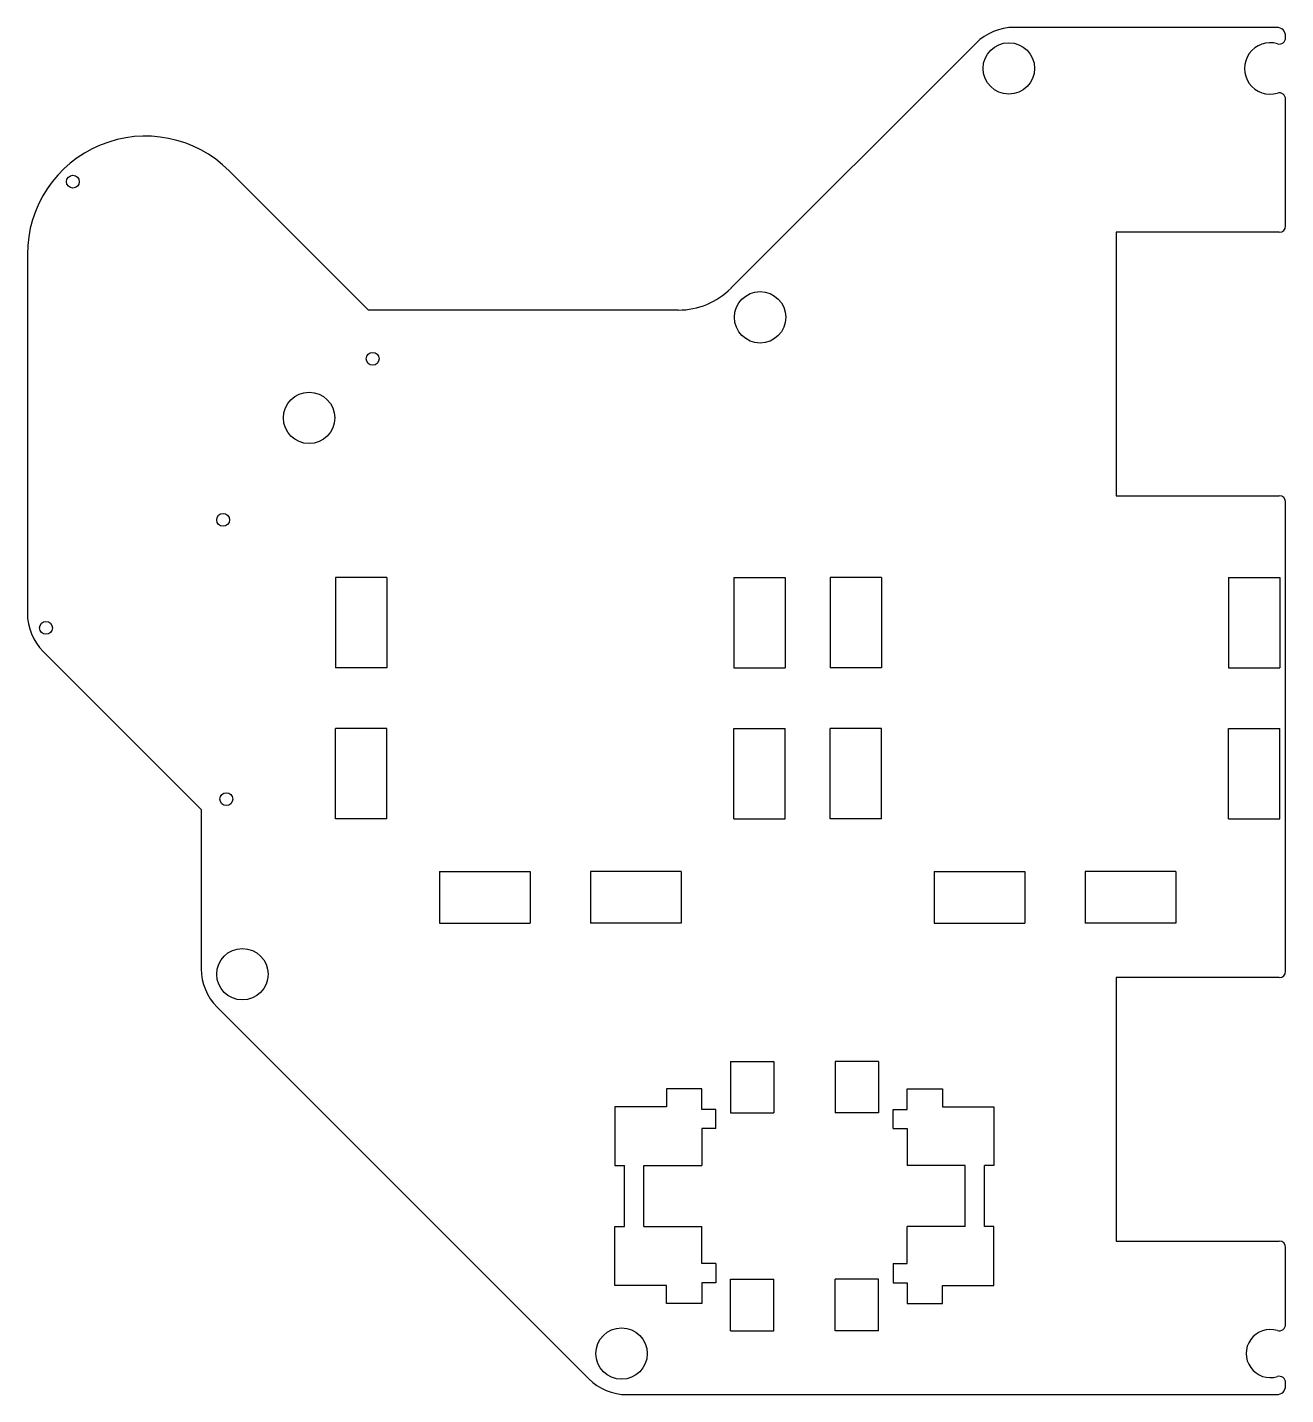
# Model space of a CAD drawing. Extents: x -198 to -3, y -108 to 104.
import ezdxf

# ---------------------------------------------------------------- set-up
doc = ezdxf.new("R2010")
doc.units = 0
doc.layers.add('MODELSKETCH_VISIBLE', color=7, linetype='CONTINUOUS')

msp = doc.modelspace()

# ---------------------------------------------------------------- linework, layer by layer
at = {"layer": 'MODELSKETCH_VISIBLE'}
for p, q in [((-4, 104.4), (-44.86, 104.4)), ((-2.6, 102.8), (-2.6, 103)), ((-50.8, 101.94), (-88.94, 63.8)), ((-2.6, 73.5), (-2.6, 93.2)), ((-145.38, 60.4), (-167.06, 82.08)), ((-29, 72.5), (-29, 31.5)), ((-3.6, 72.5), (-29, 72.5)), ((-198.47, 69.07), (-198.47, 13.21)), ((-97.14, 60.4), (-145.38, 60.4)), ((-29, 31.5), (-3.6, 31.5)), ((-2.6, -42.5), (-2.6, 30.5)), ((-150.5, 18.8), (-150.5, 4.7)), ((-142.5, 18.8), (-150.5, 18.8)), ((-142.5, 18.8), (-142.5, 4.7)), ((-88.5, 18.8), (-88.5, 4.7)), ((-88.5, 18.8), (-80.5, 18.8)), ((-80.5, 18.8), (-80.5, 4.7)), ((-65.5, 18.8), (-73.5, 18.8)), ((-73.5, 18.8), (-73.5, 4.7)), ((-65.5, 18.8), (-65.5, 4.7)), ((-11.5, 18.8), (-11.5, 4.7)), ((-11.5, 18.8), (-3.5, 18.8)), ((-3.5, 18.8), (-3.5, 4.7)), ((-196.01, 7.27), (-171.4, -17.34)), ((-142.5, 4.7), (-150.5, 4.7)), ((-88.5, 4.7), (-80.5, 4.7)), ((-65.5, 4.7), (-73.5, 4.7)), ((-11.5, 4.7), (-3.5, 4.7)), ((-142.5, -4.7), (-150.5, -4.7)), ((-150.5, -18.8), (-150.5, -4.7)), ((-142.5, -18.8), (-142.5, -4.7)), ((-88.5, -18.8), (-88.5, -4.7)), ((-88.5, -4.7), (-80.5, -4.7)), ((-80.5, -18.8), (-80.5, -4.7)), ((-65.5, -4.7), (-73.5, -4.7)), ((-73.5, -18.8), (-73.5, -4.7)), ((-65.5, -18.8), (-65.5, -4.7)), ((-11.5, -4.7), (-3.5, -4.7)), ((-11.5, -18.8), (-11.5, -4.7)), ((-3.5, -18.8), (-3.5, -4.7)), ((-171.4, -17.34), (-171.4, -42.14)), ((-142.5, -18.8), (-150.5, -18.8)), ((-88.5, -18.8), (-80.5, -18.8)), ((-65.5, -18.8), (-73.5, -18.8)), ((-11.5, -18.8), (-3.5, -18.8)), ((-134.3, -27), (-120.2, -27)), ((-134.3, -27), (-134.3, -35)), ((-120.2, -27), (-120.2, -35)), ((-96.7, -27), (-110.8, -27)), ((-110.8, -27), (-110.8, -35)), ((-96.7, -27), (-96.7, -35)), ((-57.3, -27), (-43.2, -27)), ((-57.3, -27), (-57.3, -35)), ((-43.2, -27), (-43.2, -35)), ((-19.7, -27), (-33.8, -27)), ((-33.8, -27), (-33.8, -35)), ((-19.7, -27), (-19.7, -35)), ((-134.3, -35), (-120.2, -35)), ((-96.7, -35), (-110.8, -35)), ((-57.3, -35), (-43.2, -35)), ((-19.7, -35), (-33.8, -35)), ((-29, -43.5), (-29, -84.5)), ((-3.6, -43.5), (-29, -43.5)), ((-168.94, -48.08), (-111.08, -105.94)), ((-89, -56.55), (-82.25, -56.55)), ((-89, -56.55), (-89, -64.55)), ((-82.25, -56.55), (-82.25, -64.55)), ((-72.75, -56.55), (-72.75, -64.55)), ((-66, -56.55), (-72.75, -56.55)), ((-66, -56.55), (-66, -64.55)), ((-99, -60.8), (-99, -63.6)), ((-93.5, -60.8), (-99, -60.8)), ((-93.5, -64), (-93.5, -60.8)), ((-61.5, -60.8), (-56, -60.8)), ((-61.5, -64), (-61.5, -60.8)), ((-56, -60.8), (-56, -63.6)), ((-99, -63.6), (-107, -63.6)), ((-107, -63.6), (-107, -72.75)), ((-56, -63.6), (-48, -63.6)), ((-48, -63.6), (-48, -72.75)), ((-91.3, -64), (-93.5, -64)), ((-91.3, -67), (-91.3, -64)), ((-89, -64.55), (-82.25, -64.55)), ((-66, -64.55), (-72.75, -64.55)), ((-63.7, -67), (-63.7, -64)), ((-63.7, -64), (-61.5, -64)), ((-91.3, -67), (-93.5, -67)), ((-93.5, -67), (-93.5, -72.75)), ((-63.7, -67), (-61.5, -67)), ((-61.5, -67), (-61.5, -72.75)), ((-107, -72.75), (-105.5, -72.75)), ((-105.5, -82.25), (-105.5, -72.75)), ((-102.5, -82.25), (-102.5, -72.75)), ((-102.5, -72.75), (-93.5, -72.75)), ((-52.5, -72.75), (-61.5, -72.75)), ((-52.5, -82.25), (-52.5, -72.75)), ((-49.5, -82.25), (-49.5, -72.75)), ((-48, -72.75), (-49.5, -72.75)), ((-107, -91.4), (-107, -82.25)), ((-107, -82.25), (-105.5, -82.25)), ((-102.5, -82.25), (-93.5, -82.25)), ((-93.5, -88), (-93.5, -82.25)), ((-52.5, -82.25), (-61.5, -82.25)), ((-61.5, -88), (-61.5, -82.25)), ((-48, -82.25), (-49.5, -82.25)), ((-48, -91.4), (-48, -82.25)), ((-29, -84.5), (-3.6, -84.5)), ((-2.6, -97.46), (-2.6, -85.5)), ((-91.3, -88), (-93.5, -88)), ((-91.3, -88), (-91.3, -91)), ((-63.7, -88), (-61.5, -88)), ((-63.7, -88), (-63.7, -91)), ((-99, -91.4), (-107, -91.4)), ((-99, -94.2), (-99, -91.4)), ((-91.3, -91), (-93.5, -91)), ((-93.5, -91), (-93.5, -94.2)), ((-89, -98.45), (-89, -90.45)), ((-89, -90.45), (-82.25, -90.45)), ((-82.25, -98.45), (-82.25, -90.45)), ((-72.75, -98.45), (-72.75, -90.45)), ((-66, -90.45), (-72.75, -90.45)), ((-66, -98.45), (-66, -90.45)), ((-63.7, -91), (-61.5, -91)), ((-61.5, -91), (-61.5, -94.2)), ((-56, -94.2), (-56, -91.4)), ((-56, -91.4), (-48, -91.4)), ((-93.5, -94.2), (-99, -94.2)), ((-61.5, -94.2), (-56, -94.2)), ((-89, -98.45), (-82.25, -98.45)), ((-66, -98.45), (-72.75, -98.45)), ((-105.14, -108.4), (-4, -108.4)), ((-2.6, -107), (-2.6, -106.54))]:
    msp.add_line(p, q, dxfattribs=at)
for centre, radius in [((-45.69, 98), 4), ((-191.38, 80.38), 1), ((-84.41, 59.27), 4), ((-144.72, 52.81), 1), ((-154.62, 43.62), 4), ((-168, 27.75), 1), ((-195.57, 10.94), 1), ((-167.5, -15.72), 1), ((-165, -42.97), 4), ((-105.97, -102), 4)]:
    msp.add_circle(centre, radius, dxfattribs=at)
for centre, radius, start, end in [((-44.86, 96), 8.4, 90, 135), ((-4, 103), 1.4, 0, 90), ((-3.6, 102.8), 1, 253.7398, 0), ((-5, 98), 4, 73.7398, 286.2602), ((-3.6, 93.2), 1, 0, 106.2602), ((-180.07, 69.07), 18.4, 45, 180), ((-3.6, 73.5), 1, 270, 0), ((-97.14, 72), 11.6, 270, 315), ((-3.6, 30.5), 1, 0, 90), ((-190.07, 13.21), 8.4, 180, 225), ((-163, -42.14), 8.4, 180, 225), ((-3.6, -42.5), 1, 270, 0), ((-3.6, -85.5), 1, 0, 90), ((-3.6, -97.46), 1, 252.8582, 0), ((-5, -102), 3.75, 72.8582, 287.1418), ((-105.14, -100), 8.4, 225, 270), ((-3.6, -106.54), 1, 0, 107.1418), ((-4, -107), 1.4, 270, 0)]:
    msp.add_arc(centre, radius, start, end, dxfattribs=at)

doc.saveas('drawing.dxf')
